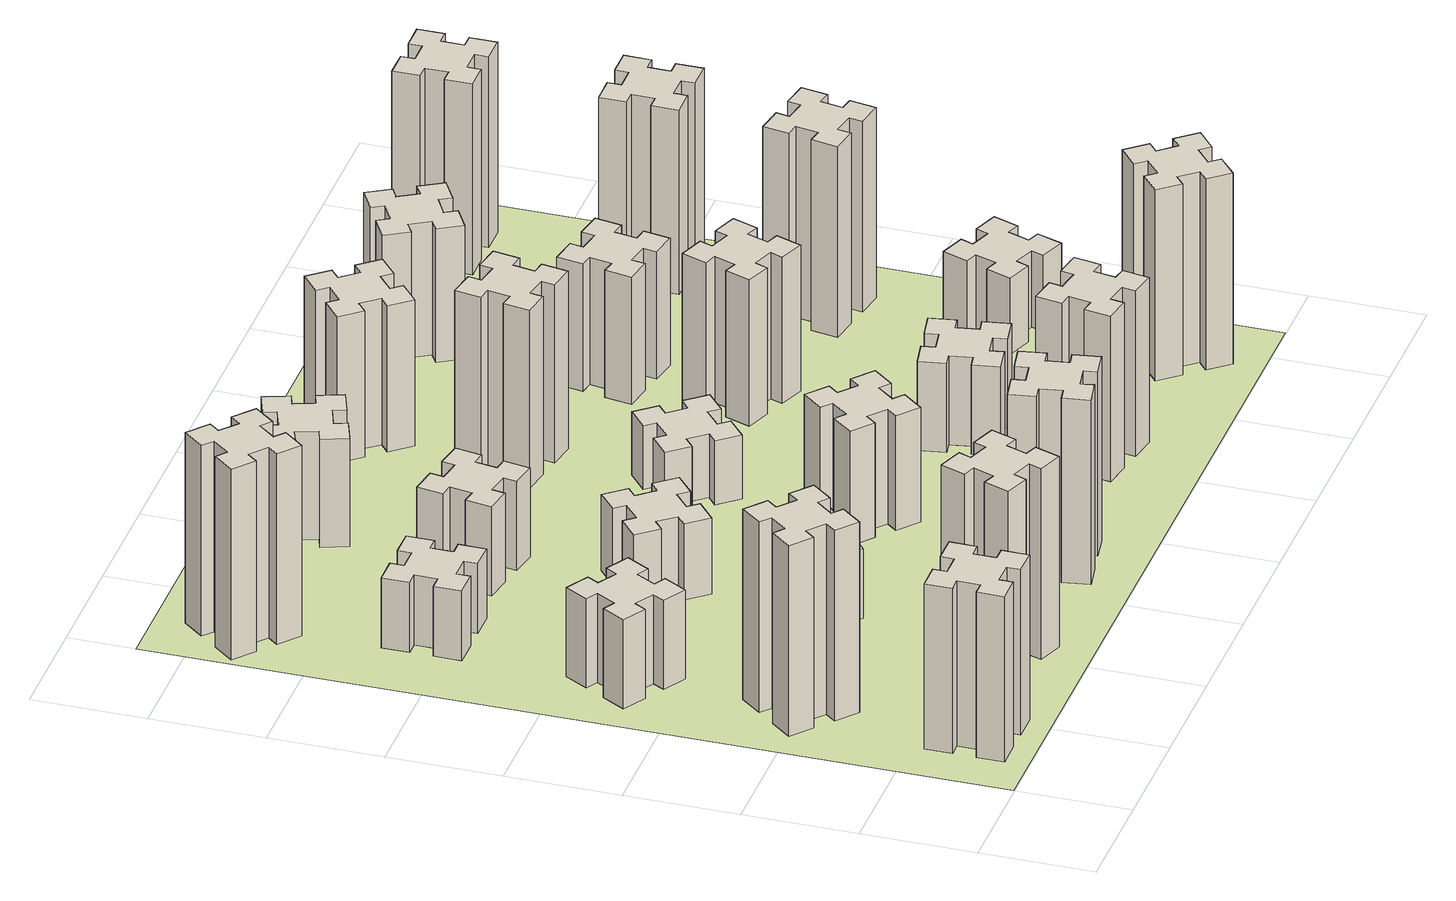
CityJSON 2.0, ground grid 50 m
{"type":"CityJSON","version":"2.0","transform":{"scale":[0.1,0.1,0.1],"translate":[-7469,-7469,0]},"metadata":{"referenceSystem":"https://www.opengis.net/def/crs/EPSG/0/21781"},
"CityObjects":{
"building1":{"type":"Building","attributes":{"class":"1000","function":"1000","usage":"1000","yearOfConstruction":2016,"roofType":"1000","measuredHeight":78,"storeysAboveGround":30,"storeysBelowGround":0},"geometry":[{"type":"Solid","lod":"1","boundaries":[[[[0,1,2,3,4,5,6,7,8,9,10,11,12,13,14,15,16,17,18,19]],[[17,16,20,21]],[[16,15,22,20]],[[15,14,23,22]],[[14,13,24,23]],[[13,12,25,24]],[[12,11,26,25]],[[11,10,27,26]],[[10,9,28,27]],[[9,8,29,28]],[[8,7,30,29]],[[7,6,31,30]],[[6,5,32,31]],[[5,4,33,32]],[[4,3,34,33]],[[3,2,35,34]],[[2,1,36,35]],[[1,0,37,36]],[[0,19,38,37]],[[19,18,39,38]],[[18,17,21,39]],[[24,25,26,27,28,29,30,31,32,33,34,35,36,37,38,39,21,20,22,23]]]]}]},
"building2":{"type":"Building","attributes":{"class":"1000","function":"1000","usage":"1000","yearOfConstruction":2016,"roofType":"1000","measuredHeight":90,"storeysAboveGround":30,"storeysBelowGround":0},"geometry":[{"type":"Solid","lod":"1","boundaries":[[[[40,41,42,43,44,45,46,47,48,49,50,51,52,53,54,55,56,57,58,59]],[[57,56,60,61]],[[56,55,62,60]],[[55,54,63,62]],[[54,53,64,63]],[[53,52,65,64]],[[52,51,66,65]],[[51,50,67,66]],[[50,49,68,67]],[[49,48,69,68]],[[48,47,70,69]],[[47,46,71,70]],[[46,45,72,71]],[[45,44,73,72]],[[44,43,74,73]],[[43,42,75,74]],[[42,41,76,75]],[[41,40,77,76]],[[40,59,78,77]],[[59,58,79,78]],[[58,57,61,79]],[[64,65,66,67,68,69,70,71,72,73,74,75,76,77,78,79,61,60,62,63]]]]}]},
"building3":{"type":"Building","attributes":{"class":"1000","function":"1000","usage":"1000","yearOfConstruction":2016,"roofType":"1000","measuredHeight":42,"storeysAboveGround":30,"storeysBelowGround":0},"geometry":[{"type":"Solid","lod":"1","boundaries":[[[[80,81,82,83,84,85,86,87,88,89,90,91,92,93,94,95,96,97,98,99]],[[97,96,100,101]],[[96,95,102,100]],[[95,94,103,102]],[[94,93,104,103]],[[93,92,105,104]],[[92,91,106,105]],[[91,90,107,106]],[[90,89,108,107]],[[89,88,109,108]],[[88,87,110,109]],[[87,86,111,110]],[[86,85,112,111]],[[85,84,113,112]],[[84,83,114,113]],[[83,82,115,114]],[[82,81,116,115]],[[81,80,117,116]],[[80,99,118,117]],[[99,98,119,118]],[[98,97,101,119]],[[104,105,106,107,108,109,110,111,112,113,114,115,116,117,118,119,101,100,102,103]]]]}]},
"building4":{"type":"Building","attributes":{"class":"1000","function":"1000","usage":"1000","yearOfConstruction":2016,"roofType":"1000","measuredHeight":90,"storeysAboveGround":30,"storeysBelowGround":0},"geometry":[{"type":"Solid","lod":"1","boundaries":[[[[120,121,122,123,124,125,126,127,128,129,130,131,132,133,134,135,136,137,138,139]],[[137,136,140,141]],[[136,135,142,140]],[[135,134,143,142]],[[134,133,144,143]],[[133,132,145,144]],[[132,131,146,145]],[[131,130,147,146]],[[130,129,148,147]],[[129,128,149,148]],[[128,127,150,149]],[[127,126,151,150]],[[126,125,152,151]],[[125,124,153,152]],[[124,123,154,153]],[[123,122,155,154]],[[122,121,156,155]],[[121,120,157,156]],[[120,139,158,157]],[[139,138,159,158]],[[138,137,141,159]],[[144,145,146,147,148,149,150,151,152,153,154,155,156,157,158,159,141,140,142,143]]]]}]},
"building5":{"type":"Building","attributes":{"class":"1000","function":"1000","usage":"1000","yearOfConstruction":2016,"roofType":"1000","measuredHeight":33,"storeysAboveGround":30,"storeysBelowGround":0},"geometry":[{"type":"Solid","lod":"1","boundaries":[[[[160,161,162,163,164,165,166,167,168,169,170,171,172,173,174,175,176,177,178,179]],[[177,176,180,181]],[[176,175,182,180]],[[175,174,183,182]],[[174,173,184,183]],[[173,172,185,184]],[[172,171,186,185]],[[171,170,187,186]],[[170,169,188,187]],[[169,168,189,188]],[[168,167,190,189]],[[167,166,191,190]],[[166,165,192,191]],[[165,164,193,192]],[[164,163,194,193]],[[163,162,195,194]],[[162,161,196,195]],[[161,160,197,196]],[[160,179,198,197]],[[179,178,199,198]],[[178,177,181,199]],[[184,185,186,187,188,189,190,191,192,193,194,195,196,197,198,199,181,180,182,183]]]]}]},
"building6":{"type":"Building","attributes":{"class":"1000","function":"1000","usage":"1000","yearOfConstruction":2016,"roofType":"1000","measuredHeight":90,"storeysAboveGround":30,"storeysBelowGround":0},"geometry":[{"type":"Solid","lod":"1","boundaries":[[[[200,201,202,203,204,205,206,207,208,209,210,211,212,213,214,215,216,217,218,219]],[[217,216,220,221]],[[216,215,222,220]],[[215,214,223,222]],[[214,213,224,223]],[[213,212,225,224]],[[212,211,226,225]],[[211,210,227,226]],[[210,209,228,227]],[[209,208,229,228]],[[208,207,230,229]],[[207,206,231,230]],[[206,205,232,231]],[[205,204,233,232]],[[204,203,234,233]],[[203,202,235,234]],[[202,201,236,235]],[[201,200,237,236]],[[200,219,238,237]],[[219,218,239,238]],[[218,217,221,239]],[[224,225,226,227,228,229,230,231,232,233,234,235,236,237,238,239,221,220,222,223]]]]}]},
"building7":{"type":"Building","attributes":{"class":"1000","function":"1000","usage":"1000","yearOfConstruction":2016,"roofType":"1000","measuredHeight":33,"storeysAboveGround":30,"storeysBelowGround":0},"geometry":[{"type":"Solid","lod":"1","boundaries":[[[[240,241,242,243,244,245,246,247,248,249,250,251,252,253,254,255,256,257,258,259]],[[257,256,260,261]],[[256,255,262,260]],[[255,254,263,262]],[[254,253,264,263]],[[253,252,265,264]],[[252,251,266,265]],[[251,250,267,266]],[[250,249,268,267]],[[249,248,269,268]],[[248,247,270,269]],[[247,246,271,270]],[[246,245,272,271]],[[245,244,273,272]],[[244,243,274,273]],[[243,242,275,274]],[[242,241,276,275]],[[241,240,277,276]],[[240,259,278,277]],[[259,258,279,278]],[[258,257,261,279]],[[264,265,266,267,268,269,270,271,272,273,274,275,276,277,278,279,261,260,262,263]]]]}]},
"building8":{"type":"Building","attributes":{"class":"1000","function":"1000","usage":"1000","yearOfConstruction":2016,"roofType":"1000","measuredHeight":36,"storeysAboveGround":30,"storeysBelowGround":0},"geometry":[{"type":"Solid","lod":"1","boundaries":[[[[280,281,282,283,284,285,286,287,288,289,290,291,292,293,294,295,296,297,298,299]],[[297,296,300,301]],[[296,295,302,300]],[[295,294,303,302]],[[294,293,304,303]],[[293,292,305,304]],[[292,291,306,305]],[[291,290,307,306]],[[290,289,308,307]],[[289,288,309,308]],[[288,287,310,309]],[[287,286,311,310]],[[286,285,312,311]],[[285,284,313,312]],[[284,283,314,313]],[[283,282,315,314]],[[282,281,316,315]],[[281,280,317,316]],[[280,299,318,317]],[[299,298,319,318]],[[298,297,301,319]],[[304,305,306,307,308,309,310,311,312,313,314,315,316,317,318,319,301,300,302,303]]]]}]},
"building9":{"type":"Building","attributes":{"class":"1000","function":"1000","usage":"1000","yearOfConstruction":2016,"roofType":"1000","measuredHeight":42,"storeysAboveGround":30,"storeysBelowGround":0},"geometry":[{"type":"Solid","lod":"1","boundaries":[[[[320,321,322,323,324,325,326,327,328,329,330,331,332,333,334,335,336,337,338,339]],[[337,336,340,341]],[[336,335,342,340]],[[335,334,343,342]],[[334,333,344,343]],[[333,332,345,344]],[[332,331,346,345]],[[331,330,347,346]],[[330,329,348,347]],[[329,328,349,348]],[[328,327,350,349]],[[327,326,351,350]],[[326,325,352,351]],[[325,324,353,352]],[[324,323,354,353]],[[323,322,355,354]],[[322,321,356,355]],[[321,320,357,356]],[[320,339,358,357]],[[339,338,359,358]],[[338,337,341,359]],[[344,345,346,347,348,349,350,351,352,353,354,355,356,357,358,359,341,340,342,343]]]]}]},
"building10":{"type":"Building","attributes":{"class":"1000","function":"1000","usage":"1000","yearOfConstruction":2016,"roofType":"1000","measuredHeight":87,"storeysAboveGround":30,"storeysBelowGround":0},"geometry":[{"type":"Solid","lod":"1","boundaries":[[[[360,361,362,363,364,365,366,367,368,369,370,371,372,373,374,375,376,377,378,379]],[[377,376,380,381]],[[376,375,382,380]],[[375,374,383,382]],[[374,373,384,383]],[[373,372,385,384]],[[372,371,386,385]],[[371,370,387,386]],[[370,369,388,387]],[[369,368,389,388]],[[368,367,390,389]],[[367,366,391,390]],[[366,365,392,391]],[[365,364,393,392]],[[364,363,394,393]],[[363,362,395,394]],[[362,361,396,395]],[[361,360,397,396]],[[360,379,398,397]],[[379,378,399,398]],[[378,377,381,399]],[[384,385,386,387,388,389,390,391,392,393,394,395,396,397,398,399,381,380,382,383]]]]}]},
"building11":{"type":"Building","attributes":{"class":"1000","function":"1000","usage":"1000","yearOfConstruction":2016,"roofType":"1000","measuredHeight":51,"storeysAboveGround":30,"storeysBelowGround":0},"geometry":[{"type":"Solid","lod":"1","boundaries":[[[[400,401,402,403,404,405,406,407,408,409,410,411,412,413,414,415,416,417,418,419]],[[417,416,420,421]],[[416,415,422,420]],[[415,414,423,422]],[[414,413,424,423]],[[413,412,425,424]],[[412,411,426,425]],[[411,410,427,426]],[[410,409,428,427]],[[409,408,429,428]],[[408,407,430,429]],[[407,406,431,430]],[[406,405,432,431]],[[405,404,433,432]],[[404,403,434,433]],[[403,402,435,434]],[[402,401,436,435]],[[401,400,437,436]],[[400,419,438,437]],[[419,418,439,438]],[[418,417,421,439]],[[424,425,426,427,428,429,430,431,432,433,434,435,436,437,438,439,421,420,422,423]]]]}]},
"building12":{"type":"Building","attributes":{"class":"1000","function":"1000","usage":"1000","yearOfConstruction":2016,"roofType":"1000","measuredHeight":54,"storeysAboveGround":30,"storeysBelowGround":0},"geometry":[{"type":"Solid","lod":"1","boundaries":[[[[440,441,442,443,444,445,446,447,448,449,450,451,452,453,454,455,456,457,458,459]],[[457,456,460,461]],[[456,455,462,460]],[[455,454,463,462]],[[454,453,464,463]],[[453,452,465,464]],[[452,451,466,465]],[[451,450,467,466]],[[450,449,468,467]],[[449,448,469,468]],[[448,447,470,469]],[[447,446,471,470]],[[446,445,472,471]],[[445,444,473,472]],[[444,443,474,473]],[[443,442,475,474]],[[442,441,476,475]],[[441,440,477,476]],[[440,459,478,477]],[[459,458,479,478]],[[458,457,461,479]],[[464,465,466,467,468,469,470,471,472,473,474,475,476,477,478,479,461,460,462,463]]]]}]},
"building13":{"type":"Building","attributes":{"class":"1000","function":"1000","usage":"1000","yearOfConstruction":2016,"roofType":"1000","measuredHeight":30,"storeysAboveGround":30,"storeysBelowGround":0},"geometry":[{"type":"Solid","lod":"1","boundaries":[[[[480,481,482,483,484,485,486,487,488,489,490,491,492,493,494,495,496,497,498,499]],[[497,496,500,501]],[[496,495,502,500]],[[495,494,503,502]],[[494,493,504,503]],[[493,492,505,504]],[[492,491,506,505]],[[491,490,507,506]],[[490,489,508,507]],[[489,488,509,508]],[[488,487,510,509]],[[487,486,511,510]],[[486,485,512,511]],[[485,484,513,512]],[[484,483,514,513]],[[483,482,515,514]],[[482,481,516,515]],[[481,480,517,516]],[[480,499,518,517]],[[499,498,519,518]],[[498,497,501,519]],[[504,505,506,507,508,509,510,511,512,513,514,515,516,517,518,519,501,500,502,503]]]]}]},
"building14":{"type":"Building","attributes":{"class":"1000","function":"1000","usage":"1000","yearOfConstruction":2016,"roofType":"1000","measuredHeight":84,"storeysAboveGround":30,"storeysBelowGround":0},"geometry":[{"type":"Solid","lod":"1","boundaries":[[[[520,521,522,523,524,525,526,527,528,529,530,531,532,533,534,535,536,537,538,539]],[[537,536,540,541]],[[536,535,542,540]],[[535,534,543,542]],[[534,533,544,543]],[[533,532,545,544]],[[532,531,546,545]],[[531,530,547,546]],[[530,529,548,547]],[[529,528,549,548]],[[528,527,550,549]],[[527,526,551,550]],[[526,525,552,551]],[[525,524,553,552]],[[524,523,554,553]],[[523,522,555,554]],[[522,521,556,555]],[[521,520,557,556]],[[520,539,558,557]],[[539,538,559,558]],[[538,537,541,559]],[[544,545,546,547,548,549,550,551,552,553,554,555,556,557,558,559,541,540,542,543]]]]}]},
"building15":{"type":"Building","attributes":{"class":"1000","function":"1000","usage":"1000","yearOfConstruction":2016,"roofType":"1000","measuredHeight":78,"storeysAboveGround":30,"storeysBelowGround":0},"geometry":[{"type":"Solid","lod":"1","boundaries":[[[[560,561,562,563,564,565,566,567,568,569,570,571,572,573,574,575,576,577,578,579]],[[577,576,580,581]],[[576,575,582,580]],[[575,574,583,582]],[[574,573,584,583]],[[573,572,585,584]],[[572,571,586,585]],[[571,570,587,586]],[[570,569,588,587]],[[569,568,589,588]],[[568,567,590,589]],[[567,566,591,590]],[[566,565,592,591]],[[565,564,593,592]],[[564,563,594,593]],[[563,562,595,594]],[[562,561,596,595]],[[561,560,597,596]],[[560,579,598,597]],[[579,578,599,598]],[[578,577,581,599]],[[584,585,586,587,588,589,590,591,592,593,594,595,596,597,598,599,581,580,582,583]]]]}]},
"building16":{"type":"Building","attributes":{"class":"1000","function":"1000","usage":"1000","yearOfConstruction":2016,"roofType":"1000","measuredHeight":69,"storeysAboveGround":30,"storeysBelowGround":0},"geometry":[{"type":"Solid","lod":"1","boundaries":[[[[600,601,602,603,604,605,606,607,608,609,610,611,612,613,614,615,616,617,618,619]],[[617,616,620,621]],[[616,615,622,620]],[[615,614,623,622]],[[614,613,624,623]],[[613,612,625,624]],[[612,611,626,625]],[[611,610,627,626]],[[610,609,628,627]],[[609,608,629,628]],[[608,607,630,629]],[[607,606,631,630]],[[606,605,632,631]],[[605,604,633,632]],[[604,603,634,633]],[[603,602,635,634]],[[602,601,636,635]],[[601,600,637,636]],[[600,619,638,637]],[[619,618,639,638]],[[618,617,621,639]],[[624,625,626,627,628,629,630,631,632,633,634,635,636,637,638,639,621,620,622,623]]]]}]},
"building17":{"type":"Building","attributes":{"class":"1000","function":"1000","usage":"1000","yearOfConstruction":2016,"roofType":"1000","measuredHeight":42,"storeysAboveGround":30,"storeysBelowGround":0},"geometry":[{"type":"Solid","lod":"1","boundaries":[[[[640,641,642,643,644,645,646,647,648,649,650,651,652,653,654,655,656,657,658,659]],[[657,656,660,661]],[[656,655,662,660]],[[655,654,663,662]],[[654,653,664,663]],[[653,652,665,664]],[[652,651,666,665]],[[651,650,667,666]],[[650,649,668,667]],[[649,648,669,668]],[[648,647,670,669]],[[647,646,671,670]],[[646,645,672,671]],[[645,644,673,672]],[[644,643,674,673]],[[643,642,675,674]],[[642,641,676,675]],[[641,640,677,676]],[[640,659,678,677]],[[659,658,679,678]],[[658,657,661,679]],[[664,665,666,667,668,669,670,671,672,673,674,675,676,677,678,679,661,660,662,663]]]]}]},
"building18":{"type":"Building","attributes":{"class":"1000","function":"1000","usage":"1000","yearOfConstruction":2016,"roofType":"1000","measuredHeight":69,"storeysAboveGround":30,"storeysBelowGround":0},"geometry":[{"type":"Solid","lod":"1","boundaries":[[[[680,681,682,683,684,685,686,687,688,689,690,691,692,693,694,695,696,697,698,699]],[[697,696,700,701]],[[696,695,702,700]],[[695,694,703,702]],[[694,693,704,703]],[[693,692,705,704]],[[692,691,706,705]],[[691,690,707,706]],[[690,689,708,707]],[[689,688,709,708]],[[688,687,710,709]],[[687,686,711,710]],[[686,685,712,711]],[[685,684,713,712]],[[684,683,714,713]],[[683,682,715,714]],[[682,681,716,715]],[[681,680,717,716]],[[680,699,718,717]],[[699,698,719,718]],[[698,697,701,719]],[[704,705,706,707,708,709,710,711,712,713,714,715,716,717,718,719,701,700,702,703]]]]}]},
"building19":{"type":"Building","attributes":{"class":"1000","function":"1000","usage":"1000","yearOfConstruction":2016,"roofType":"1000","measuredHeight":60,"storeysAboveGround":30,"storeysBelowGround":0},"geometry":[{"type":"Solid","lod":"1","boundaries":[[[[720,721,722,723,724,725,726,727,728,729,730,731,732,733,734,735,736,737,738,739]],[[737,736,740,741]],[[736,735,742,740]],[[735,734,743,742]],[[734,733,744,743]],[[733,732,745,744]],[[732,731,746,745]],[[731,730,747,746]],[[730,729,748,747]],[[729,728,749,748]],[[728,727,750,749]],[[727,726,751,750]],[[726,725,752,751]],[[725,724,753,752]],[[724,723,754,753]],[[723,722,755,754]],[[722,721,756,755]],[[721,720,757,756]],[[720,739,758,757]],[[739,738,759,758]],[[738,737,741,759]],[[744,745,746,747,748,749,750,751,752,753,754,755,756,757,758,759,741,740,742,743]]]]}]},
"building20":{"type":"Building","attributes":{"class":"1000","function":"1000","usage":"1000","yearOfConstruction":2016,"roofType":"1000","measuredHeight":90,"storeysAboveGround":30,"storeysBelowGround":0},"geometry":[{"type":"Solid","lod":"1","boundaries":[[[[760,761,762,763,764,765,766,767,768,769,770,771,772,773,774,775,776,777,778,779]],[[777,776,780,781]],[[776,775,782,780]],[[775,774,783,782]],[[774,773,784,783]],[[773,772,785,784]],[[772,771,786,785]],[[771,770,787,786]],[[770,769,788,787]],[[769,768,789,788]],[[768,767,790,789]],[[767,766,791,790]],[[766,765,792,791]],[[765,764,793,792]],[[764,763,794,793]],[[763,762,795,794]],[[762,761,796,795]],[[761,760,797,796]],[[760,779,798,797]],[[779,778,799,798]],[[778,777,781,799]],[[784,785,786,787,788,789,790,791,792,793,794,795,796,797,798,799,781,780,782,783]]]]}]},
"building21":{"type":"Building","attributes":{"class":"1000","function":"1000","usage":"1000","yearOfConstruction":2016,"roofType":"1000","measuredHeight":63,"storeysAboveGround":30,"storeysBelowGround":0},"geometry":[{"type":"Solid","lod":"1","boundaries":[[[[800,801,802,803,804,805,806,807,808,809,810,811,812,813,814,815,816,817,818,819]],[[817,816,820,821]],[[816,815,822,820]],[[815,814,823,822]],[[814,813,824,823]],[[813,812,825,824]],[[812,811,826,825]],[[811,810,827,826]],[[810,809,828,827]],[[809,808,829,828]],[[808,807,830,829]],[[807,806,831,830]],[[806,805,832,831]],[[805,804,833,832]],[[804,803,834,833]],[[803,802,835,834]],[[802,801,836,835]],[[801,800,837,836]],[[800,819,838,837]],[[819,818,839,838]],[[818,817,821,839]],[[824,825,826,827,828,829,830,831,832,833,834,835,836,837,838,839,821,820,822,823]]]]}]},
"building22":{"type":"Building","attributes":{"class":"1000","function":"1000","usage":"1000","yearOfConstruction":2016,"roofType":"1000","measuredHeight":36,"storeysAboveGround":30,"storeysBelowGround":0},"geometry":[{"type":"Solid","lod":"1","boundaries":[[[[840,841,842,843,844,845,846,847,848,849,850,851,852,853,854,855,856,857,858,859]],[[857,856,860,861]],[[856,855,862,860]],[[855,854,863,862]],[[854,853,864,863]],[[853,852,865,864]],[[852,851,866,865]],[[851,850,867,866]],[[850,849,868,867]],[[849,848,869,868]],[[848,847,870,869]],[[847,846,871,870]],[[846,845,872,871]],[[845,844,873,872]],[[844,843,874,873]],[[843,842,875,874]],[[842,841,876,875]],[[841,840,877,876]],[[840,859,878,877]],[[859,858,879,878]],[[858,857,861,879]],[[864,865,866,867,868,869,870,871,872,873,874,875,876,877,878,879,861,860,862,863]]]]}]},
"building23":{"type":"Building","attributes":{"class":"1000","function":"1000","usage":"1000","yearOfConstruction":2016,"roofType":"1000","measuredHeight":90,"storeysAboveGround":30,"storeysBelowGround":0},"geometry":[{"type":"Solid","lod":"1","boundaries":[[[[880,881,882,883,884,885,886,887,888,889,890,891,892,893,894,895,896,897,898,899]],[[897,896,900,901]],[[896,895,902,900]],[[895,894,903,902]],[[894,893,904,903]],[[893,892,905,904]],[[892,891,906,905]],[[891,890,907,906]],[[890,889,908,907]],[[889,888,909,908]],[[888,887,910,909]],[[887,886,911,910]],[[886,885,912,911]],[[885,884,913,912]],[[884,883,914,913]],[[883,882,915,914]],[[882,881,916,915]],[[881,880,917,916]],[[880,899,918,917]],[[899,898,919,918]],[[898,897,901,919]],[[904,905,906,907,908,909,910,911,912,913,914,915,916,917,918,919,901,900,902,903]]]]}]},
"building24":{"type":"Building","attributes":{"class":"1000","function":"1000","usage":"1000","yearOfConstruction":2016,"roofType":"1000","measuredHeight":87,"storeysAboveGround":30,"storeysBelowGround":0},"geometry":[{"type":"Solid","lod":"1","boundaries":[[[[920,921,922,923,924,925,926,927,928,929,930,931,932,933,934,935,936,937,938,939]],[[937,936,940,941]],[[936,935,942,940]],[[935,934,943,942]],[[934,933,944,943]],[[933,932,945,944]],[[932,931,946,945]],[[931,930,947,946]],[[930,929,948,947]],[[929,928,949,948]],[[928,927,950,949]],[[927,926,951,950]],[[926,925,952,951]],[[925,924,953,952]],[[924,923,954,953]],[[923,922,955,954]],[[922,921,956,955]],[[921,920,957,956]],[[920,939,958,957]],[[939,938,959,958]],[[938,937,941,959]],[[944,945,946,947,948,949,950,951,952,953,954,955,956,957,958,959,941,940,942,943]]]]}]},
"building25":{"type":"Building","attributes":{"class":"1000","function":"1000","usage":"1000","yearOfConstruction":2016,"roofType":"1000","measuredHeight":90,"storeysAboveGround":30,"storeysBelowGround":0},"geometry":[{"type":"Solid","lod":"1","boundaries":[[[[960,961,962,963,964,965,966,967,968,969,970,971,972,973,974,975,976,977,978,979]],[[977,976,980,981]],[[976,975,982,980]],[[975,974,983,982]],[[974,973,984,983]],[[973,972,985,984]],[[972,971,986,985]],[[971,970,987,986]],[[970,969,988,987]],[[969,968,989,988]],[[968,967,990,989]],[[967,966,991,990]],[[966,965,992,991]],[[965,964,993,992]],[[964,963,994,993]],[[963,962,995,994]],[[962,961,996,995]],[[961,960,997,996]],[[960,979,998,997]],[[979,978,999,998]],[[978,977,981,999]],[[984,985,986,987,988,989,990,991,992,993,994,995,996,997,998,999,981,980,982,983]]]]}]},
"landuse1":{"type":"LandUse","attributes":{"name":"plot1","function":"1010"},"geometry":[{"type":"MultiSurface","lod":"1","boundaries":[[[1000,1001,1002,1003]]]}]}
},
"vertices":[
[265,325,0],[265,225,0],[205,225,0],[205,105,0],[325,105,0],[325,165,0],[425,165,0],[425,105,0],[545,105,0],[545,225,0],[485,225,0],[485,325,0],[545,325,0],[545,445,0],[425,445,0],[425,385,0],[325,385,0],[325,445,0],[205,445,0],[205,325,0],[325,385,780],[325,445,780],[425,385,780],[425,445,780],[545,445,780],[545,325,780],[485,325,780],[485,225,780],[545,225,780],[545,105,780],[425,105,780],[425,165,780],[325,165,780],[325,105,780],[205,105,780],[205,225,780],[265,225,780],[265,325,780],[205,325,780],[205,445,780],
[484,1067,0],[408,1132,0],[446,1178,0],[354,1255,0],[277,1163,0],[323,1124,0],[259,1048,0],[213,1086,0],[136,994,0],[228,917,0],[266,963,0],[343,899,0],[304,853,0],[396,776,0],[473,868,0],[427,906,0],[492,983,0],[538,944,0],[615,1036,0],[523,1113,0],[492,983,900],[538,944,900],[427,906,900],[473,868,900],[396,776,900],[304,853,900],[343,899,900],[266,963,900],[228,917,900],[136,994,900],[213,1086,900],[259,1048,900],[323,1124,900],[277,1163,900],[354,1255,900],[446,1178,900],[408,1132,900],[484,1067,900],[523,1113,900],[615,1036,900],
[474,1826,0],[387,1876,0],[417,1928,0],[313,1988,0],[253,1884,0],[305,1854,0],[255,1767,0],[203,1797,0],[143,1693,0],[247,1633,0],[277,1685,0],[364,1635,0],[334,1583,0],[438,1523,0],[498,1627,0],[446,1657,0],[496,1744,0],[548,1714,0],[608,1818,0],[504,1878,0],[496,1744,420],[548,1714,420],[446,1657,420],[498,1627,420],[438,1523,420],[334,1583,420],[364,1635,420],[277,1685,420],[247,1633,420],[143,1693,420],[203,1797,420],[255,1767,420],[305,1854,420],[253,1884,420],[313,1988,420],[417,1928,420],[387,1876,420],[474,1826,420],[504,1878,420],[608,1818,420],
[929,460,0],[895,366,0],[839,387,0],[797,274,0],[910,233,0],[931,289,0],[1025,255,0],[1004,199,0],[1117,157,0],[1158,270,0],[1102,291,0],[1136,385,0],[1192,364,0],[1233,477,0],[1120,518,0],[1100,462,0],[1006,496,0],[1027,552,0],[914,593,0],[873,480,0],[1006,496,900],[1027,552,900],[1100,462,900],[1120,518,900],[1233,477,900],[1192,364,900],[1136,385,900],[1102,291,900],[1158,270,900],[1117,157,900],[1004,199,900],[1025,255,900],[931,289,900],[910,233,900],[797,274,900],[839,387,900],[895,366,900],[929,460,900],[873,480,900],[914,593,900],
[425,2485,0],[525,2485,0],[525,2425,0],[645,2425,0],[645,2545,0],[585,2545,0],[585,2645,0],[645,2645,0],[645,2765,0],[525,2765,0],[525,2705,0],[425,2705,0],[425,2765,0],[305,2765,0],[305,2645,0],[365,2645,0],[365,2545,0],[305,2545,0],[305,2425,0],[425,2425,0],[365,2545,330],[305,2545,330],[365,2645,330],[305,2645,330],[305,2765,330],[425,2765,330],[425,2705,330],[525,2705,330],[525,2765,330],[645,2765,330],[645,2645,330],[585,2645,330],[585,2545,330],[645,2545,330],[645,2425,330],[525,2425,330],[525,2485,330],[425,2485,330],[425,2425,330],[305,2425,330],
[384,3387,0],[308,3452,0],[346,3498,0],[254,3575,0],[177,3483,0],[223,3444,0],[159,3368,0],[113,3406,0],[36,3314,0],[128,3237,0],[166,3283,0],[243,3219,0],[204,3173,0],[296,3096,0],[373,3188,0],[327,3226,0],[392,3303,0],[438,3264,0],[515,3356,0],[423,3433,0],[392,3303,900],[438,3264,900],[327,3226,900],[373,3188,900],[296,3096,900],[204,3173,900],[243,3219,900],[166,3283,900],[128,3237,900],[36,3314,900],[113,3406,900],[159,3368,900],[223,3444,900],[177,3483,900],[254,3575,900],[346,3498,900],[308,3452,900],[384,3387,900],[423,3433,900],[515,3356,900],
[1083,1332,0],[1006,1267,0],[968,1313,0],[876,1236,0],[953,1144,0],[999,1183,0],[1063,1106,0],[1017,1068,0],[1094,976,0],[1186,1053,0],[1148,1099,0],[1224,1163,0],[1263,1117,0],[1355,1194,0],[1278,1286,0],[1232,1248,0],[1167,1324,0],[1213,1363,0],[1136,1455,0],[1044,1378,0],[1167,1324,330],[1213,1363,330],[1232,1248,330],[1278,1286,330],[1355,1194,330],[1263,1117,330],[1224,1163,330],[1148,1099,330],[1186,1053,330],[1094,976,330],[1017,1068,330],[1063,1106,330],[999,1183,330],[953,1144,330],[876,1236,330],[968,1313,330],[1006,1267,330],[1083,1332,330],[1044,1378,330],[1136,1455,330],
[1083,1972,0],[1006,1907,0],[968,1953,0],[876,1876,0],[953,1784,0],[999,1823,0],[1063,1746,0],[1017,1708,0],[1094,1616,0],[1186,1693,0],[1148,1739,0],[1224,1803,0],[1263,1757,0],[1355,1834,0],[1278,1926,0],[1232,1888,0],[1167,1964,0],[1213,2003,0],[1136,2095,0],[1044,2018,0],[1167,1964,360],[1213,2003,360],[1232,1888,360],[1278,1926,360],[1355,1834,360],[1263,1757,360],[1224,1803,360],[1148,1739,360],[1186,1693,360],[1094,1616,360],[1017,1708,360],[1063,1746,360],[999,1823,360],[953,1784,360],[876,1876,360],[968,1953,360],[1006,1907,360],[1083,1972,360],[1044,2018,360],[1136,2095,360],
[1115,2527,0],[1132,2625,0],[1191,2615,0],[1212,2733,0],[1094,2754,0],[1084,2695,0],[985,2712,0],[996,2771,0],[877,2792,0],[857,2674,0],[916,2664,0],[898,2565,0],[839,2576,0],[818,2457,0],[937,2437,0],[947,2496,0],[1045,2478,0],[1035,2419,0],[1153,2398,0],[1174,2517,0],[1045,2478,420],[1035,2419,420],[947,2496,420],[937,2437,420],[818,2457,420],[839,2576,420],[898,2565,420],[916,2664,420],[857,2674,420],[877,2792,420],[996,2771,420],[985,2712,420],[1084,2695,420],[1094,2754,420],[1212,2733,420],[1191,2615,420],[1132,2625,420],[1115,2527,420],[1174,2517,420],[1153,2398,420],
[1785,492,0],[1687,475,0],[1677,534,0],[1558,513,0],[1579,395,0],[1638,405,0],[1656,307,0],[1597,297,0],[1617,178,0],[1736,199,0],[1725,258,0],[1824,276,0],[1834,217,0],[1952,237,0],[1931,356,0],[1872,345,0],[1855,444,0],[1914,454,0],[1893,572,0],[1775,551,0],[1855,444,870],[1914,454,870],[1872,345,870],[1931,356,870],[1952,237,870],[1834,217,870],[1824,276,870],[1725,258,870],[1736,199,870],[1617,178,870],[1597,297,870],[1656,307,870],[1638,405,870],[1579,395,870],[1558,513,870],[1677,534,870],[1687,475,870],[1785,492,870],[1775,551,870],[1893,572,870],
[1125,3456,0],[1031,3422,0],[1010,3478,0],[897,3437,0],[939,3324,0],[995,3345,0],[1029,3251,0],[973,3230,0],[1014,3117,0],[1127,3159,0],[1106,3215,0],[1200,3249,0],[1220,3193,0],[1333,3234,0],[1292,3347,0],[1236,3326,0],[1202,3420,0],[1258,3440,0],[1217,3553,0],[1104,3512,0],[1202,3420,510],[1258,3440,510],[1236,3326,510],[1292,3347,510],[1333,3234,510],[1220,3193,510],[1200,3249,510],[1106,3215,510],[1127,3159,510],[1014,3117,510],[973,3230,510],[1029,3251,510],[995,3345,510],[939,3324,510],[897,3437,510],[1010,3478,510],[1031,3422,510],[1125,3456,510],[1104,3512,510],[1217,3553,510],
[1746,1163,0],[1823,1099,0],[1784,1053,0],[1876,976,0],[1953,1068,0],[1907,1106,0],[1972,1183,0],[2018,1144,0],[2095,1236,0],[2003,1313,0],[1964,1267,0],[1888,1332,0],[1926,1378,0],[1834,1455,0],[1757,1363,0],[1803,1324,0],[1739,1248,0],[1693,1286,0],[1616,1194,0],[1708,1117,0],[1739,1248,540],[1693,1286,540],[1803,1324,540],[1757,1363,540],[1834,1455,540],[1926,1378,540],[1888,1332,540],[1964,1267,540],[2003,1313,540],[2095,1236,540],[2018,1144,540],[1972,1183,540],[1907,1106,540],[1953,1068,540],[1876,976,540],[1784,1053,540],[1823,1099,540],[1746,1163,540],[1708,1117,540],[1616,1194,540],
[1972,1988,0],[1907,2064,0],[1953,2103,0],[1876,2195,0],[1784,2118,0],[1823,2072,0],[1746,2007,0],[1708,2053,0],[1616,1976,0],[1693,1884,0],[1739,1923,0],[1803,1846,0],[1757,1808,0],[1834,1716,0],[1926,1793,0],[1888,1839,0],[1964,1903,0],[2003,1857,0],[2095,1934,0],[2018,2026,0],[1964,1903,300],[2003,1857,300],[1888,1839,300],[1926,1793,300],[1834,1716,300],[1757,1808,300],[1803,1846,300],[1739,1923,300],[1693,1884,300],[1616,1976,300],[1708,2053,300],[1746,2007,300],[1823,2072,300],[1784,2118,300],[1876,2195,300],[1953,2103,300],[1907,2064,300],[1972,1988,300],[2018,2026,300],[2095,1934,300],
[1756,2764,0],[1738,2665,0],[1679,2676,0],[1658,2557,0],[1777,2537,0],[1787,2596,0],[1885,2578,0],[1875,2519,0],[1993,2498,0],[2014,2617,0],[1955,2627,0],[1972,2725,0],[2031,2715,0],[2052,2833,0],[1934,2854,0],[1924,2795,0],[1825,2812,0],[1836,2871,0],[1717,2892,0],[1697,2774,0],[1825,2812,840],[1836,2871,840],[1924,2795,840],[1934,2854,840],[2052,2833,840],[2031,2715,840],[1972,2725,840],[1955,2627,840],[2014,2617,840],[1993,2498,840],[1875,2519,840],[1885,2578,840],[1787,2596,840],[1777,2537,840],[1658,2557,840],[1679,2676,840],[1738,2665,840],[1756,2764,840],[1697,2774,840],[1717,2892,840],
[2496,544,0],[2478,445,0],[2419,456,0],[2398,337,0],[2517,317,0],[2527,376,0],[2625,358,0],[2615,299,0],[2733,278,0],[2754,397,0],[2695,407,0],[2712,505,0],[2771,495,0],[2792,613,0],[2674,634,0],[2664,575,0],[2565,592,0],[2576,651,0],[2457,672,0],[2437,554,0],[2565,592,780],[2576,651,780],[2664,575,780],[2674,634,780],[2792,613,780],[2771,495,780],[2712,505,780],[2695,407,780],[2754,397,780],[2733,278,780],[2615,299,780],[2625,358,780],[2527,376,780],[2517,317,780],[2398,337,780],[2419,456,780],[2478,445,780],[2496,544,780],[2437,554,780],[2457,672,780],
[1888,3219,0],[1964,3283,0],[2003,3237,0],[2095,3314,0],[2018,3406,0],[1972,3368,0],[1907,3444,0],[1953,3483,0],[1876,3575,0],[1784,3498,0],[1823,3452,0],[1746,3387,0],[1708,3433,0],[1616,3356,0],[1693,3264,0],[1739,3303,0],[1803,3226,0],[1757,3188,0],[1834,3096,0],[1926,3173,0],[1803,3226,690],[1757,3188,690],[1739,3303,690],[1693,3264,690],[1616,3356,690],[1708,3433,690],[1746,3387,690],[1823,3452,690],[1784,3498,690],[1876,3575,690],[1953,3483,690],[1907,3444,690],[1972,3368,690],[2018,3406,690],[2095,3314,690],[2003,3237,690],[1964,3283,690],[1888,3219,690],[1926,3173,690],[1834,3096,690],
[2625,1132,0],[2527,1115,0],[2517,1174,0],[2398,1153,0],[2419,1035,0],[2478,1045,0],[2496,947,0],[2437,937,0],[2457,818,0],[2576,839,0],[2565,898,0],[2664,916,0],[2674,857,0],[2792,877,0],[2771,996,0],[2712,985,0],[2695,1084,0],[2754,1094,0],[2733,1212,0],[2615,1191,0],[2695,1084,420],[2754,1094,420],[2712,985,420],[2771,996,420],[2792,877,420],[2674,857,420],[2664,916,420],[2565,898,420],[2576,839,420],[2457,818,420],[2437,937,420],[2496,947,420],[2478,1045,420],[2419,1035,420],[2398,1153,420],[2517,1174,420],[2527,1115,420],[2625,1132,420],[2615,1191,420],[2733,1212,420],
[2682,1871,0],[2716,1965,0],[2772,1944,0],[2813,2057,0],[2700,2098,0],[2680,2042,0],[2586,2076,0],[2607,2132,0],[2494,2173,0],[2453,2060,0],[2509,2040,0],[2475,1946,0],[2419,1967,0],[2377,1854,0],[2490,1813,0],[2511,1869,0],[2605,1835,0],[2584,1779,0],[2697,1737,0],[2738,1850,0],[2605,1835,690],[2584,1779,690],[2511,1869,690],[2490,1813,690],[2377,1854,690],[2419,1967,690],[2475,1946,690],[2509,2040,690],[2453,2060,690],[2494,2173,690],[2607,2132,690],[2586,2076,690],[2680,2042,690],[2700,2098,690],[2813,2057,690],[2772,1944,690],[2716,1965,690],[2682,1871,690],[2738,1850,690],[2697,1737,690],
[2496,2564,0],[2478,2465,0],[2419,2476,0],[2398,2357,0],[2517,2337,0],[2527,2396,0],[2625,2378,0],[2615,2319,0],[2733,2298,0],[2754,2417,0],[2695,2427,0],[2712,2525,0],[2771,2515,0],[2792,2633,0],[2674,2654,0],[2664,2595,0],[2565,2612,0],[2576,2671,0],[2457,2692,0],[2437,2574,0],[2565,2612,600],[2576,2671,600],[2664,2595,600],[2674,2654,600],[2792,2633,600],[2771,2515,600],[2712,2525,600],[2695,2427,600],[2754,2417,600],[2733,2298,600],[2615,2319,600],[2625,2378,600],[2527,2396,600],[2517,2337,600],[2398,2357,600],[2419,2476,600],[2478,2465,600],[2496,2564,600],[2437,2574,600],[2457,2692,600],
[3468,259,0],[3544,323,0],[3583,277,0],[3675,354,0],[3598,446,0],[3552,408,0],[3487,484,0],[3533,523,0],[3456,615,0],[3364,538,0],[3403,492,0],[3326,427,0],[3288,473,0],[3196,396,0],[3273,304,0],[3319,343,0],[3383,266,0],[3337,228,0],[3414,136,0],[3506,213,0],[3383,266,900],[3337,228,900],[3319,343,900],[3273,304,900],[3196,396,900],[3288,473,900],[3326,427,900],[3403,492,900],[3364,538,900],[3456,615,900],[3533,523,900],[3487,484,900],[3552,408,900],[3598,446,900],[3675,354,900],[3583,277,900],[3544,323,900],[3468,259,900],[3506,213,900],[3414,136,900],
[2716,3347,0],[2666,3434,0],[2718,3464,0],[2658,3568,0],[2554,3508,0],[2584,3456,0],[2497,3406,0],[2467,3458,0],[2363,3398,0],[2423,3294,0],[2475,3324,0],[2525,3237,0],[2473,3207,0],[2533,3103,0],[2637,3163,0],[2607,3215,0],[2694,3265,0],[2724,3213,0],[2828,3273,0],[2768,3377,0],[2694,3265,630],[2724,3213,630],[2607,3215,630],[2637,3163,630],[2533,3103,630],[2473,3207,630],[2525,3237,630],[2475,3324,630],[2423,3294,630],[2363,3398,630],[2467,3458,630],[2497,3406,630],[2584,3456,630],[2554,3508,630],[2658,3568,630],[2718,3464,630],[2666,3434,630],[2716,3347,630],[2768,3377,630],[2828,3273,630],
[3351,1029,0],[3445,995,0],[3424,939,0],[3537,897,0],[3578,1010,0],[3522,1031,0],[3556,1125,0],[3612,1104,0],[3653,1217,0],[3540,1258,0],[3520,1202,0],[3426,1236,0],[3447,1292,0],[3334,1333,0],[3293,1220,0],[3349,1200,0],[3315,1106,0],[3259,1127,0],[3217,1014,0],[3330,973,0],[3315,1106,360],[3259,1127,360],[3349,1200,360],[3293,1220,360],[3334,1333,360],[3447,1292,360],[3426,1236,360],[3520,1202,360],[3540,1258,360],[3653,1217,360],[3612,1104,360],[3556,1125,360],[3522,1031,360],[3578,1010,360],[3537,897,360],[3424,939,360],[3445,995,360],[3351,1029,360],[3330,973,360],[3217,1014,360],
[3435,1787,0],[3452,1885,0],[3511,1875,0],[3532,1993,0],[3414,2014,0],[3404,1955,0],[3305,1972,0],[3316,2031,0],[3197,2052,0],[3177,1934,0],[3236,1924,0],[3218,1825,0],[3159,1836,0],[3138,1717,0],[3257,1697,0],[3267,1756,0],[3365,1738,0],[3355,1679,0],[3473,1658,0],[3494,1777,0],[3365,1738,900],[3355,1679,900],[3267,1756,900],[3257,1697,900],[3138,1717,900],[3159,1836,900],[3218,1825,900],[3236,1924,900],[3177,1934,900],[3197,2052,900],[3316,2031,900],[3305,1972,900],[3404,1955,900],[3414,2014,900],[3532,1993,900],[3511,1875,900],[3452,1885,900],[3435,1787,900],[3494,1777,900],[3473,1658,900],
[3485,2705,0],[3385,2705,0],[3385,2765,0],[3265,2765,0],[3265,2645,0],[3325,2645,0],[3325,2545,0],[3265,2545,0],[3265,2425,0],[3385,2425,0],[3385,2485,0],[3485,2485,0],[3485,2425,0],[3605,2425,0],[3605,2545,0],[3545,2545,0],[3545,2645,0],[3605,2645,0],[3605,2765,0],[3485,2765,0],[3545,2645,870],[3605,2645,870],[3545,2545,870],[3605,2545,870],[3605,2425,870],[3485,2425,870],[3485,2485,870],[3385,2485,870],[3385,2425,870],[3265,2425,870],[3265,2545,870],[3325,2545,870],[3325,2645,870],[3265,2645,870],[3265,2765,870],[3385,2765,870],[3385,2705,870],[3485,2705,870],[3485,2765,870],[3605,2765,870],
[3285,3325,0],[3385,3325,0],[3385,3265,0],[3505,3265,0],[3505,3385,0],[3445,3385,0],[3445,3485,0],[3505,3485,0],[3505,3605,0],[3385,3605,0],[3385,3545,0],[3285,3545,0],[3285,3605,0],[3165,3605,0],[3165,3485,0],[3225,3485,0],[3225,3385,0],[3165,3385,0],[3165,3265,0],[3285,3265,0],[3225,3385,900],[3165,3385,900],[3225,3485,900],[3165,3485,900],[3165,3605,900],[3285,3605,900],[3285,3545,900],[3385,3545,900],[3385,3605,900],[3505,3605,900],[3505,3485,900],[3445,3485,900],[3445,3385,900],[3505,3385,900],[3505,3265,900],[3385,3265,900],[3385,3325,900],[3285,3325,900],[3285,3265,900],[3165,3265,900],
[5,3705,0],[3705,3705,0],[3705,5,0],[5,5,0]
]}
